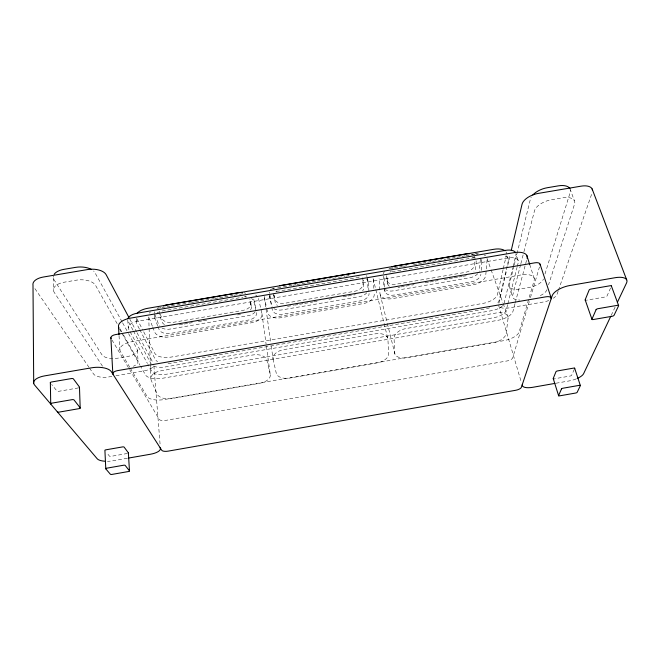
<?xml version="1.0" encoding="UTF-8"?>
<svg xmlns="http://www.w3.org/2000/svg" width="660" height="660" viewBox="0 0 660 660"><rect width="100%" height="100%" fill="white"/><g stroke="black" fill="none" stroke-linecap="round" stroke-linejoin="round"><path stroke-width="0.49" stroke-dasharray="3.3 2.47" d="M480.323 259.446L479.49 270.154A9.355 5.775 -18.6 0 1 479.226 271.367M481.239 270.394L481.858 262.622A9.545 5.94 -19 0 0 481.338 260.345M487.088 259.875L485.76 275.245A11.715 7.169 -18.6 0 1 473.913 284.617L391.627 298.724A11.608 7.293 -14.6 0 1 379.937 293.37L379.071 278.33M503.077 269.676L497.434 294.575A13.728 6.204 -15.7 0 1 482.864 303.418L171.286 357.06A13.877 6.319 -5.3 0 1 154.902 353.479L143.113 330.676M503.299 268.678L506.236 255.733M498.91 303.204L506.855 269.239M507.787 265.246L510.122 255.255M504.058 303.418L512.762 267.77M513.001 266.78L515.905 254.9A12.466 5.981 -17.2 0 0 515.988 253.671L518.372 261.228M514.008 265.873L509.347 284.831A12.919 5.824 -17 0 0 520.006 289.014L529.303 287.422A12.944 5.808 -17.3 0 0 543.452 278.982M514.255 264.875L530.434 199.006A15.279 7.837 -20.1 0 1 531.275 197.01M507.656 304.615L506.17 310.505A11.344 4.925 -15.7 0 1 494.026 317.65L165.454 374.385A11.467 5.024 -5.4 0 1 151.866 371.621L147.914 364.386M507.903 303.641L517.052 267.349M517.3 266.376L518.29 262.449A12.523 5.915 -17.1 0 0 507.779 258.002L137.94 321.197A12.664 6.055 -4.1 0 0 128.65 329.101L129.64 330.908M520.591 264.726L512.639 295.606A13.002 5.726 -16.8 0 0 519.783 300.036M520.847 263.728L523.669 252.772M523.924 251.773L534.452 210.928A15.403 7.722 -19.8 0 1 551.438 199.732L562.658 197.835A15.444 7.697 -20.1 0 1 574.555 204.13L548.534 284.839M515.023 303.608L512.919 311.487A14.116 6.088 -15.7 0 1 497.772 320.339L162.426 378.279A14.281 6.22 -5.3 0 1 145.464 374.905L140.473 366.069M515.279 302.626L526.564 260.287M529.27 301.579L512.696 357.893A5.181 2.013 -15 0 1 507.086 360.954L165.503 420.42A5.247 2.054 -5.9 0 1 159.291 419.405L112.142 340.238M530.434 297.627L539.451 266.995M544.97 274.048L570.232 192.274A15.328 7.804 -20.4 0 0 570.471 190.385M558.112 291.233L557.106 294.137A12.276 5.28 -17.2 0 1 553.319 298.229M558.442 290.268L592.243 192.423M574.299 369.278L571.618 375.292A1.287 0.454 -15.8 0 1 570.158 376.027L555.233 378.634M610.582 288.007L607.027 295.977A1.559 0.635 -18.4 0 1 605.245 296.959L586.352 300.217M611.226 315.332L615.169 306.991M127.438 453.469L111.061 456.34A1.312 0.47 -5.1 0 1 109.461 456.134L106.623 452.611M127.297 458.287L113.19 460.754A13.101 4.67 -5.1 0 1 107.448 461.29M555.984 383.229L569.101 380.935A12.886 4.546 -15.9 0 0 576.32 378.856M179.289 324.877L183.307 324.192M184.305 324.019L188.323 323.334M189.321 323.161L192.332 322.649M198.355 321.618L202.373 320.925M203.371 320.76L207.388 320.067M237.493 314.919L240.504 314.399M287.546 306.347L293.617 305.308M294.624 305.135L298.666 304.441M299.681 304.268L303.724 303.575M304.73 303.402L312.823 302.016M313.83 301.843L317.873 301.158M328.993 299.252L332.029 298.733M343.15 296.827L347.193 296.134M348.2 295.96L355.278 294.748M398.005 287.438L400.01 287.092M401.016 286.918L405.025 286.234M406.032 286.06L414.067 284.683M425.106 282.793L429.124 282.109M430.122 281.935L434.14 281.251M435.146 281.077L438.157 280.566M444.18 279.535L448.198 278.842M449.196 278.668L453.214 277.984M454.22 277.81L458.238 277.126M459.236 276.952L462.247 276.441M463.254 276.268L466.265 275.748M111.903 376.398L108.859 376.926A12.474 5.42 -3.7 0 1 93.572 373.997L89.512 368.082M115.962 375.697L144.383 370.796A12.35 5.453 -4.6 0 0 153.508 366.094M78.408 387.907L58.872 391.281A1.584 0.652 -2.7 0 1 56.884 390.935L51.703 384.508M161.089 307.675L158.054 308.195A12.103 7.598 -2.4 0 0 156.519 308.525M162.096 307.502L166.147 306.817M167.153 306.644L170.189 306.125M171.204 305.951L190.418 302.676M191.433 302.503L194.469 301.983M195.475 301.81L199.526 301.125M200.533 300.952L204.583 300.259M205.59 300.085L209.641 299.392M210.647 299.227L213.683 298.708M214.698 298.534L218.74 297.841M219.755 297.668L223.798 296.983M224.812 296.81L232.906 295.424M233.912 295.259L243.02 293.7M277.678 287.793L291.901 285.367M292.916 285.194L295.969 284.674M296.983 284.501L301.051 283.808M302.065 283.635L306.125 282.942M307.139 282.769L311.207 282.076M312.221 281.902L316.288 281.209M317.303 281.036L320.347 280.516M321.362 280.343L344.734 276.35M345.749 276.177L349.816 275.484M393.393 268.051L390.365 268.57A11.855 7.59 -14.9 0 0 388.839 268.9M394.399 267.886L398.434 267.193M399.44 267.019L402.468 266.508M403.474 266.335L407.509 265.642M413.564 264.611L417.599 263.926M418.605 263.752L421.633 263.241M422.639 263.068L426.673 262.375M427.688 262.201L431.722 261.517M432.729 261.343L445.838 259.108M446.845 258.935L450.879 258.25M451.894 258.076L455.928 257.392M456.935 257.218L460.969 256.525M461.975 256.352L465.003 255.841M466.01 255.667L475.084 254.116M162.112 310.992L243.028 297.182M34.922 288.635L88.927 367.232M102.49 366.185L54.203 292.339A15.683 7.936 -0.9 0 1 64.432 282.158L76.007 280.203A15.626 7.961 -1.3 0 1 95.527 285.326L117.125 323.614M129.797 367.298L120.384 351.4A16.17 7.4 -4.2 0 1 132.14 341.632L521.012 274.948A15.98 7.219 -16.9 0 1 534.179 280.343L519.123 331.98A14.297 5.882 -15.5 0 1 503.695 340.675L164.2 399.556A14.462 5.998 -5.6 0 1 147.048 396.445L130.317 368.181M120.136 328.96L123.156 334.298M123.651 335.189L137.717 360.121A13.192 5.857 -4.1 0 1 133.361 366.275M119.501 328.977L121.498 332.508M122.001 333.391L139.978 365.186M122.108 321.915L94.941 272.654A15.502 8.077 -1 0 0 93.621 270.996M122.603 322.814L128.04 332.665M128.535 333.556L136.925 348.785A13.101 5.956 -3.9 0 1 127.495 356.491L117.967 358.132A13.142 5.948 -3.6 0 1 101.945 354.791L53.938 279.592A15.559 8.052 -0.6 0 1 53.295 276.012M130.127 331.815L147.419 363.478M132.957 330.107L128.131 321.139A12.606 6.121 -4 0 1 127.76 319.968L128.279 327.946M133.435 331.007L151.288 364.196M129.83 319.184L136.595 331.889M137.074 332.797L153.021 362.761M139.326 328.828L136.966 324.316A15.089 7.293 -4.4 0 1 138.74 318.648M139.804 329.736L155.38 359.543A13.926 6.27 -5.4 0 0 157.591 361.606M136.983 318.813L142.642 329.761M152.369 326.23L149.02 317.625A12.103 7.598 -2.4 0 1 148.69 316.156L150.298 363.346M152.74 327.187L154.605 331.963A11.847 7.301 -2.9 0 0 168.745 336.955L252.186 322.641A11.665 7.351 -7.1 0 0 261.929 313.582L258.604 298.906A11.913 7.656 -6.8 0 0 258.043 297.478M157.649 325.768L154.877 318.491A9.652 6.055 -2.6 0 1 155.224 314.968M157.996 326.675L159.043 329.406A9.496 5.866 -3 0 0 170.362 333.432L248.688 320.009A9.364 5.907 -6.9 0 0 256.476 312.716L256.138 310.134M155.042 314.993L158.854 325.017A9.454 5.882 -2.9 0 0 159.448 326.089M160.248 314.045L161.807 318.252A9.454 5.932 -2.9 0 0 173.069 322.361L243.095 310.382A9.331 5.973 -6.6 0 0 250.816 303.039L249.859 299.038M569.976 188.694L574.324 200.59M486.997 258.382L490.784 268.958M491.122 269.923L502.829 302.61M503.176 303.575L507.994 317.039M480.604 258.11L481.775 261.434M529.699 264.454L534.344 278.842M508.423 259.363L506.534 253.258A14.875 7.202 -16.9 0 0 506.047 251.922M509.305 286.192L512.589 296.942M498.671 305.44L521.4 382.503M387.024 280.937L387.899 284.353M384.45 289.336L385.093 291.86M380.234 294.764L387.098 322.459M387.346 323.45L394.944 354.106M387.618 337.829L372.933 277.86A11.839 7.623 -13.3 0 1 373.255 279.32L373.849 288.337M367.191 277.472L368.008 280.871M250.486 310.027A9.364 5.965 -6.6 0 0 251.262 306.545L249.826 300.556A9.446 6.064 -6.5 0 0 249.373 299.434M362.587 277.72L363.883 287.29A9.298 5.94 -12.8 0 1 362.612 290.846M256.039 310.86L253.869 301.579A9.512 6.097 -6.7 0 0 251.501 298.526M270.229 374.311L266.896 360.154A12.581 7.409 -7.4 0 0 252.656 354.998L160.743 370.854A12.787 7.359 -3.5 0 0 151.165 380.152L157.014 393.929A12.499 7.045 -3.9 0 0 171.897 398.508L259.867 383.245A12.309 7.095 -7.6 0 0 270.229 374.311L266.219 344.957M253.737 299.104L255.907 308.41A9.322 5.923 -6.9 0 1 255.998 309.565M273.075 359.081L276.276 373.263A12.268 7.103 -8.9 0 0 289.789 378.056L377.116 362.909A12.235 7.062 -12.8 0 0 388.649 353.801L387.923 339.24A12.507 7.375 -13 0 0 375.136 333.861L283.924 349.602A12.54 7.417 -8.8 0 0 273.075 359.081L270.922 343.794M264.363 296.398A11.88 7.664 -8.5 0 0 264.454 297.908L266.599 307.7M266.813 308.682L267.671 312.601A11.632 7.351 -8.6 0 0 280.574 317.774L363.437 303.559A11.599 7.318 -13.1 0 0 374.236 294.343L374.113 292.339M269.552 295.441L271.722 305.704A9.289 5.923 -8.7 0 0 272.135 306.801M269.486 295.366L271.565 306.273M271.755 307.205L272.349 310.002A9.331 5.915 -8.7 0 0 282.678 314.185L360.459 300.853A9.298 5.882 -13 0 0 369.097 293.436M273.595 293.807L275.22 302.453A9.322 5.965 -8.9 0 0 277.431 305.423M273.875 294.938L274.7 298.955A9.289 5.973 -8.9 0 0 284.971 303.212L354.511 291.316A9.265 5.948 -12.8 0 0 363.074 283.858L362.752 279.766M264.454 297.908L270.781 342.771M261.929 313.582L266.079 343.951M250.816 303.039L251.262 306.545M153.895 365.887L160.19 445.706M368.957 291.53L368.272 282.026A9.446 6.072 -13.1 0 0 366.448 278.899M367.323 278.743L368.09 289.212M136.224 318.326L136.546 322.921M137.305 350.089L138.088 361.399M119.047 335.775L119.889 349.99M384.664 286.918L384.277 279.296A9.463 6.039 -15 0 1 384.862 276.829M384.714 287.875L384.854 290.738A9.314 5.857 -14.8 0 0 394.21 295.061L471.446 281.82A9.389 5.767 -18.6 0 0 480.925 274.288M383.245 276.02L383.79 286.531M386.595 275.69L386.793 279.799A9.281 5.915 -15.1 0 0 396.099 284.204L465.151 272.39A9.355 5.833 -18.6 0 0 474.548 264.8L474.994 258.53A9.438 5.932 -18.8 0 0 474.457 256.27M159.382 311.198L159.538 314.779A9.57 6.022 -2.8 0 0 159.778 315.942L161.972 321.816A9.487 5.923 -3 0 0 164.703 324.712M154.481 313.789L154.621 317.32M150.331 364.37L150.826 378.733M53.229 277.827L53.485 290.598M548.757 300.531A12.276 5.28 -17.2 0 1 543.559 301.958L508.909 307.939A12.185 5.338 -16.3 0 1 499.249 306.504M546.967 289.699A13.027 5.709 -17.1 0 1 538.197 296.538M476.099 253.951A11.971 7.458 -19.2 0 1 478.36 253.712M484.159 254.875A11.971 7.458 -19.2 0 1 485.504 255.833M474.862 257.73A9.545 5.94 -19 0 0 473.055 257.92L393.31 271.532A9.463 6.039 -15 0 0 391.495 271.961M477.716 273.76A9.355 5.775 -18.6 0 1 470.06 277.695L393.121 290.878A9.281 5.874 -14.8 0 1 385.489 289.55M475.134 253.638A9.512 5.956 -19 0 1 478.03 254.496M383.311 273.842A9.421 6.055 -15 0 1 384.582 271.384M476.066 260.716A9.471 5.923 -18.8 0 1 476.157 261.896L475.703 268.166A9.389 5.824 -18.5 0 1 473.938 271.796M472.436 257.408A9.471 5.923 -18.8 0 1 473.781 257.953M389.359 286.267A9.314 5.907 -15.1 0 1 387.676 283.222L387.387 277.06A9.397 6.006 -15.2 0 1 387.511 275.839M389.895 272.266A9.397 6.006 -15.2 0 1 391.273 271.26M388.996 268.834A9.364 6.014 -15.2 0 1 390.365 267.828M471.273 254.034A9.438 5.932 -18.8 0 1 473.69 255.329M270.229 289.666A11.88 7.664 -8.5 0 1 272.357 288.849M273.1 288.643A11.88 7.664 -8.5 0 1 274.634 288.313M269.989 298.823A9.471 6.097 -8.6 0 1 270.864 295.218M276.317 291.621A9.471 6.097 -8.6 0 1 278.132 291.192L358.454 277.48A9.446 6.072 -13.1 0 1 360.294 277.291A9.38 6.039 -12.9 0 0 358.867 276.796M366.811 292.751A9.265 5.899 -13 0 1 359.494 296.637L282.018 309.903A9.289 5.923 -8.7 0 1 273.933 308.649M269.288 293.304A9.438 6.113 -8.6 0 1 269.585 292.083M272.464 288.783A9.438 6.113 -8.6 0 1 273.974 287.941M366.374 275.566A9.413 6.08 -13.1 0 1 366.985 276.631M363.124 280.005A9.38 6.039 -12.9 0 1 363.396 281.16M273.991 296.431A9.397 6.064 -8.9 0 1 273.933 295.243M275.855 291.736A9.397 6.064 -8.9 0 1 277.117 290.746M255.667 295.061A11.913 7.656 -6.8 0 1 257.053 296.183M149.424 313.195A12.103 7.598 -2.4 0 1 150.463 311.817M244.893 296.983A9.512 6.097 -6.7 0 1 246.749 297.025M157.22 312.889A9.652 6.055 -2.6 0 1 158.656 312.064M255.123 311.875A9.322 5.923 -6.9 0 1 248.152 315.703L170.131 329.068A9.454 5.882 -2.9 0 1 161.584 327.88M154.448 312.906A9.611 6.064 -2.5 0 1 154.564 311.71M157.039 308.467A9.611 6.064 -2.5 0 1 158.466 307.642M244.48 296.315A9.446 6.064 -6.5 0 1 246.081 296.818M244.051 292.784A9.413 6.072 -6.5 0 1 245.644 293.287M502.73 305.621A11.294 4.983 -15.8 0 1 491.989 310.613L164.827 367.026A11.418 5.082 -5.3 0 1 153.112 365.871M505.387 256.03A14.933 7.136 -16.8 0 1 508.348 260.824L499.141 300.358A13.777 6.146 -15.6 0 1 496.072 304.4M489.629 307.808A13.777 6.146 -15.6 0 1 484.498 309.161L171.823 363.058A13.926 6.27 -5.4 0 1 167.359 363.487M508.043 318.491L506.195 333.432A12.358 6.913 -17.7 0 1 493.498 342.721L406.816 357.753A12.243 7.037 -14.1 0 1 394.655 352.762L394.061 338.184A12.515 7.343 -14.4 0 1 406.156 328.515L496.675 312.898A12.639 7.21 -18.1 0 1 508.043 318.491"/><path stroke-width="0.99" d="M511.285 250.264L522.027 204.311A14.858 7.615 -19.7 0 1 538.288 193.396L581.014 186.169A15.031 7.499 -21 0 1 592.548 190.583M610.789 316.255L583.621 373.667A12.886 4.546 -15.9 0 1 577.145 378.502M617.356 302.363L626.563 282.917A15.939 6.583 -18.8 0 0 615.186 277.703L569.893 285.5A15.758 6.691 -17.7 0 0 552.197 295.729L521.359 387.337A5.272 1.897 -14.7 0 1 515.6 390.299L168.052 451.151A5.338 1.93 -6.3 0 1 161.749 450.277L111.325 371.695A15.98 6.897 -3.4 0 0 91.542 367.81L44.731 375.862A16.22 6.823 -2.3 0 0 34.51 384.928L97.201 458.766A13.101 4.67 -5.1 0 0 104.676 461.216M128.304 458.114L150.48 454.228A12.977 4.694 -5.9 0 0 160.124 447.752M554.977 383.402L532.777 387.296A12.796 4.595 -15.1 0 1 522.349 384.384M105.781 468.839L110.36 474.227A1.328 0.454 -5.4 0 0 111.977 474.416L128.518 471.512A1.32 0.454 -5.7 0 0 129.467 470.877L128.37 452.826L124.146 447.142A1.328 0.487 -5.2 0 0 122.529 446.919L105.847 449.831A1.337 0.487 -4.9 0 0 104.915 450.499L105.781 468.839A1.353 0.462 -5.2 0 1 106.722 468.188L123.585 465.234A1.345 0.47 -5.5 0 1 125.21 465.432L129.467 470.877M128.865 317.361L106.153 274.692A15.056 7.837 -1.4 0 0 87.45 269.577L43.37 277.027A15.279 7.755 0 0 0 33 285.244L33.709 383.46M592.127 188.933L626.67 279.815M611.35 285.896L618.577 305.473M585.238 300.077L592.004 319.432M574.637 368.181L580.313 385.415M540.07 264.214L551.207 298.081M526.779 255.379L529.699 264.454M553.286 378.733L558.649 395.786M118.503 326.634L118.981 334.76M110.872 337.714L112.819 373.642M79.48 387.379L80.19 408.111M50.358 382.552L50.721 403.697M569.976 188.694A15.328 7.804 -20.4 0 0 558.368 185.856L547.231 187.737A15.279 7.837 -20.1 0 0 532.802 194.972M91.608 269.536A15.502 8.077 -1 0 0 75.57 267.374L64.086 269.313A15.559 8.052 -0.6 0 0 54.153 274.247M391.941 266.986A9.364 6.014 -15.2 0 1 395.455 265.914L466.232 253.844A9.438 5.932 -18.8 0 1 469.722 253.721M354.651 272.992A9.347 6.047 -12.9 0 0 352.828 273.182L281.548 285.334A9.372 6.08 -8.9 0 0 279.757 285.763M242.302 292.504A9.413 6.072 -6.5 0 0 238.615 292.652L166.823 304.895A9.537 6.031 -2.7 0 0 163.399 305.959M527.092 258.324A15.758 7.458 -17.3 0 0 514 252.648L130.564 318.112A15.939 7.639 -3.8 0 0 118.998 328.094M515.6 252.557A12.466 5.981 -17.2 0 0 505.42 250.379L137.362 313.17A12.606 6.121 -4 0 0 127.867 318.755M505.024 250.792A14.875 7.202 -16.9 0 0 493.746 249.307L147.708 308.311A15.031 7.359 -4.3 0 0 136.983 313.582M551.149 298.84A6.493 2.772 -17.1 0 0 545.985 296.802L117.711 370.59A6.575 2.854 -4.1 0 0 113.041 374.368M540.029 265.023A6.353 2.92 -17.7 0 0 534.905 262.812L115.648 334.57A6.435 3.003 -3.5 0 0 111.094 338.481M574.687 368.42A1.312 0.47 -16 0 0 573.68 368.099L557.461 370.936A1.312 0.47 -15.7 0 0 555.992 371.687L553.22 378.51A1.287 0.454 -15.5 0 0 554.243 378.807M611.374 286.242A1.592 0.66 -18.7 0 0 610.228 285.73L590.914 289.063A1.584 0.66 -18.3 0 0 589.116 290.078L585.189 299.747A1.551 0.635 -17.9 0 0 585.659 300.25M128.37 452.826A1.303 0.47 -5.4 0 1 128.362 453.065M57.313 411.749A1.6 0.635 -3.1 0 0 59.326 412.063L79.101 408.639A1.592 0.635 -3.5 0 0 80.165 407.789L74.085 400.001A1.625 0.66 -3.2 0 0 72.047 399.663L51.81 403.161A1.642 0.66 -2.8 0 0 50.77 404.036M50.407 382.907A1.617 0.685 -2.3 0 1 51.439 382.008L71.428 378.568A1.609 0.685 -2.8 0 1 73.433 378.939L79.456 387.032A1.576 0.66 -3.1 0 1 79.101 387.692M561.479 388.954L558.591 395.571A1.295 0.437 -15.3 0 0 559.606 395.851L575.685 393.03A1.303 0.437 -15.6 0 0 577.162 392.304L580.355 385.646A1.328 0.454 -15.8 0 0 579.348 385.349L562.963 388.22A1.32 0.454 -15.5 0 0 561.479 388.954M596.071 309.713L591.962 319.118A1.567 0.619 -17.6 0 0 593.125 319.564L612.249 316.255A1.576 0.61 -18 0 0 614.056 315.29L618.593 305.811A1.609 0.635 -18.3 0 0 617.446 305.332L597.894 308.707A1.6 0.643 -17.9 0 0 596.071 309.713"/></g></svg>
